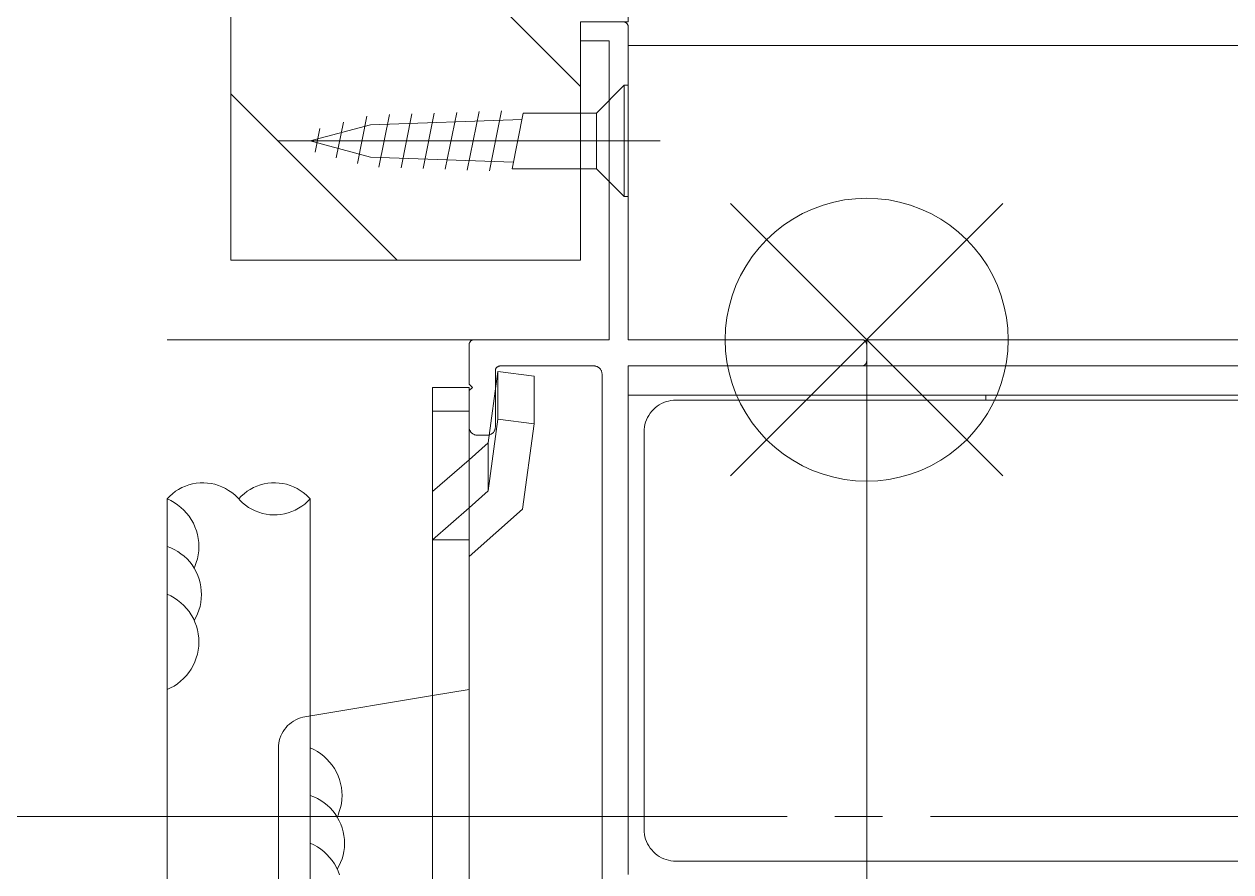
# Model space of a CAD drawing. Units: millimetres at full size, sheet at 1:30. Extents: x -17796 to 21385, y -23279 to 7734.
# Drawn here: x -8592.7 to -8516.8, y -5021.1 to -4967.7 of the extents above; entities that cross this region are included whole.
import ezdxf

# ---------------------------------------------------------------- set-up
doc = ezdxf.new("R2010")
doc.units = ezdxf.units.MM
doc.header["$LTSCALE"] = 30
doc.linetypes.add('USER8', pattern=[0.75, 0.5, -0.25])
doc.linetypes.add('USER9', pattern=[2.3, 2, -0.1, 0.1, -0.1])
doc.layers.add('0-1_(W)電灯', color=253, linetype='Continuous', lineweight=18)
doc.layers.add('1-F_衛生陶器・住設', color=2, linetype='USER9', lineweight=18)

msp = doc.modelspace()

# ---------------------------------------------------------------- linework, layer by layer
at = {"layer": '0-1_(W)電灯', "color": 9}
for p, q in [((-8579.72, -4949.65), (-8557.72, -4971.65)), ((-8554.72, -4987.58), (-8554.72, -4967.88)), ((-8555.92, -4987.58), (-8555.92, -4968.78)), ((-7839.72, -4969.08), (-8554.72, -4969.08)), ((-8579.72, -4972.11), (-8569.25, -4982.58)), ((-8552.72, -4975.08), (-8576.72, -4975.08)), ((-8548.28, -4979.02), (-8531.16, -4996.14)), ((-8548.28, -4996.14), (-8531.16, -4979.02)), ((-8548.28, -4979.02), (-8531.16, -4996.14)), ((-8548.28, -4996.14), (-8531.16, -4979.02)), ((-8564.42, -4987.58), (-8583.72, -4987.58)), ((-8555.92, -4987.58), (-8564.42, -4987.58)), ((-8540.02, -4987.58), (-8554.72, -4987.58)), ((-7839.72, -4987.58), (-8539.72, -4987.58)), ((-8539.72, -4987.58), (-8539.72, -4989.23)), ((-8564.72, -4990.38), (-8564.72, -4987.88)), ((-8539.72, -4988.93), (-8539.72, -4987.88)), ((-8563.07, -4993.08), (-8563.07, -4989.53)), ((-8562.92, -4992.58), (-8562.92, -4989.58)), ((-8556.87, -4989.23), (-8562.77, -4989.23)), ((-8556.37, -4989.73), (-8556.37, -5055.43)), ((-8540.02, -4989.23), (-8554.72, -4989.23)), ((-8554.72, -5021.23), (-8554.72, -4989.23)), ((-7839.72, -4989.23), (-8540.02, -4989.23)), ((-8567.02, -5054.58), (-8567.02, -4990.58)), ((-8567.02, -4990.58), (-8564.72, -4990.58)), ((-8564.72, -4990.38), (-8564.52, -4990.58)), ((-8564.52, -4990.58), (-8564.72, -4990.78)), ((-8564.72, -5054.58), (-8564.72, -4990.58)), ((-8564.72, -4993.08), (-8564.72, -4990.78)), ((-7839.72, -4991.08), (-8554.72, -4991.08)), ((-8495.72, -4991.38), (-8551.72, -4991.38)), ((-8532.22, -4991.38), (-8532.22, -4991.08)), ((-8567.02, -4992.08), (-8564.72, -4992.08)), ((-8562.92, -4992.58), (-8563.52, -4997.08)), ((-8562.92, -4992.58), (-8560.64, -4992.87)), ((-8560.64, -4992.87), (-8561.36, -4998.24)), ((-8563.57, -4993.58), (-8564.22, -4993.58)), ((-8553.72, -5018.38), (-8553.72, -4993.38)), ((-8563.52, -4997.08), (-8563.52, -4994.08)), ((-8563.52, -4997.08), (-8564.72, -4998.15)), ((-8583.72, -5026.58), (-8583.72, -4997.59)), ((-8574.72, -4997.59), (-8574.72, -5026.58)), ((-8564.72, -4998.15), (-8567.02, -5000.18)), ((-8561.36, -4998.24), (-8564.72, -5001.22)), ((-8567.02, -5000.18), (-8564.72, -5000.18)), ((-8567.02, -5009.97), (-8564.72, -5009.58)), ((-8567.02, -5009.97), (-8575.05, -5011.3)), ((-8576.72, -5025.89), (-8576.72, -5013.28)), ((-8495.72, -5020.38), (-8551.72, -5020.38))]:
    msp.add_line(p, q, dxfattribs=at)
at = {"layer": '0-1_(W)電灯', "color": 9, "linetype": 'USER8'}
for p, q in [((-8554.97, -4971.58), (-8556.72, -4973.33)), ((-8554.97, -4971.58), (-8554.97, -4978.58)), ((-8554.72, -4971.58), (-8554.97, -4971.58)), ((-8554.72, -4971.58), (-8554.72, -4978.58)), ((-8564.84, -4976.91), (-8564.1, -4973.23)), ((-8563.45, -4976.96), (-8562.69, -4973.18)), ((-8573.08, -4976.14), (-8572.63, -4973.9)), ((-8571.75, -4976.5), (-8571.15, -4973.51)), ((-8561.4, -4973.73), (-8570.92, -4974.07)), ((-8570.4, -4976.72), (-8569.74, -4973.42)), ((-8569.01, -4976.77), (-8568.33, -4973.38)), ((-8567.62, -4976.82), (-8566.92, -4973.33)), ((-8566.23, -4976.86), (-8565.51, -4973.28)), ((-8562.02, -4976.83), (-8561.32, -4973.33)), ((-8556.72, -4973.33), (-8561.32, -4973.33)), ((-8556.72, -4973.33), (-8556.72, -4976.83)), ((-8570.92, -4974.07), (-8574.72, -4975.08)), ((-8574.41, -4975.79), (-8574.11, -4974.3)), ((-8570.92, -4976.1), (-8574.72, -4975.08)), ((-8561.94, -4976.41), (-8570.92, -4976.1)), ((-8556.72, -4976.83), (-8562.02, -4976.83)), ((-8554.97, -4978.58), (-8556.72, -4976.83)), ((-8554.72, -4978.58), (-8554.97, -4978.58))]:
    msp.add_line(p, q, dxfattribs=at)
at = {"layer": '0-1_(W)電灯', "color": 9}
msp.add_lwpolyline([(-8579.72, -4852.58), (-8554.72, -4852.58), (-8554.72, -4967.58), (-8557.72, -4967.58), (-8557.72, -4982.58), (-8579.72, -4982.58), (-8579.72, -4877.58), (-8574.72, -4877.58), (-8574.72, -4862.58), (-8579.72, -4862.58)], close=True, dxfattribs=at)
for points in [[(-8555.92, -4968.78), (-8557.72, -4968.78), (-8557.72, -4967.58)], [(-8555.02, -4967.58), (-8555, -4967.58), (-8554.98, -4967.59), (-8554.95, -4967.59), (-8554.93, -4967.6), (-8554.91, -4967.61), (-8554.89, -4967.62), (-8554.87, -4967.63), (-8554.85, -4967.64), (-8554.83, -4967.66), (-8554.81, -4967.67), (-8554.8, -4967.69), (-8554.78, -4967.71), (-8554.77, -4967.73), (-8554.76, -4967.75), (-8554.75, -4967.77), (-8554.74, -4967.79), (-8554.73, -4967.81), (-8554.73, -4967.84), (-8554.72, -4967.86), (-8554.72, -4967.88)], [(-8548.62, -4987.58), (-8548.6, -4986.88), (-8548.51, -4986.19), (-8548.38, -4985.51), (-8548.19, -4984.83), (-8547.95, -4984.18), (-8547.65, -4983.54), (-8547.31, -4982.93), (-8546.92, -4982.35), (-8546.49, -4981.8), (-8546.02, -4981.29), (-8545.5, -4980.82), (-8544.96, -4980.38), (-8544.37, -4979.99), (-8543.76, -4979.65), (-8543.13, -4979.36), (-8542.47, -4979.12), (-8541.8, -4978.93), (-8541.12, -4978.79), (-8540.42, -4978.71), (-8539.72, -4978.68), (-8539.03, -4978.71), (-8538.33, -4978.79), (-8537.65, -4978.93), (-8536.97, -4979.12), (-8536.32, -4979.36), (-8535.68, -4979.65), (-8535.07, -4979.99), (-8534.49, -4980.38), (-8533.94, -4980.82), (-8533.43, -4981.29), (-8532.96, -4981.8), (-8532.52, -4982.35), (-8532.13, -4982.93), (-8531.79, -4983.54), (-8531.5, -4984.18), (-8531.26, -4984.83), (-8531.07, -4985.51), (-8530.93, -4986.19), (-8530.85, -4986.88)], [(-8548.62, -4987.58), (-8548.6, -4986.88), (-8548.51, -4986.19), (-8548.38, -4985.51), (-8548.19, -4984.83), (-8547.95, -4984.18), (-8547.65, -4983.54), (-8547.31, -4982.93), (-8546.92, -4982.35), (-8546.49, -4981.8), (-8546.02, -4981.29), (-8545.5, -4980.82), (-8544.96, -4980.38), (-8544.37, -4979.99), (-8543.76, -4979.65), (-8543.13, -4979.36), (-8542.47, -4979.12), (-8541.8, -4978.93), (-8541.12, -4978.79), (-8540.42, -4978.71), (-8539.72, -4978.68), (-8539.03, -4978.71), (-8538.33, -4978.79), (-8537.65, -4978.93), (-8536.97, -4979.12), (-8536.32, -4979.36), (-8535.68, -4979.65), (-8535.07, -4979.99), (-8534.49, -4980.38), (-8533.94, -4980.82), (-8533.43, -4981.29), (-8532.96, -4981.8), (-8532.52, -4982.35), (-8532.13, -4982.93), (-8531.79, -4983.54), (-8531.5, -4984.18), (-8531.26, -4984.83), (-8531.07, -4985.51), (-8530.93, -4986.19), (-8530.85, -4986.88)], [(-8530.85, -4986.88), (-8530.82, -4987.58), (-8530.85, -4988.28), (-8530.93, -4988.98), (-8531.07, -4989.66), (-8531.26, -4990.33), (-8531.5, -4990.99), (-8531.79, -4991.62), (-8532.13, -4992.23), (-8532.52, -4992.81), (-8532.96, -4993.36), (-8533.43, -4993.88), (-8533.94, -4994.35), (-8534.49, -4994.78), (-8535.07, -4995.17), (-8535.68, -4995.51), (-8536.32, -4995.81), (-8536.97, -4996.05), (-8537.65, -4996.24), (-8538.33, -4996.37), (-8539.03, -4996.46), (-8539.72, -4996.48), (-8540.42, -4996.46), (-8541.12, -4996.37), (-8541.8, -4996.24), (-8542.47, -4996.05), (-8543.13, -4995.81), (-8543.76, -4995.51), (-8544.37, -4995.17), (-8544.96, -4994.78), (-8545.5, -4994.35), (-8546.02, -4993.88), (-8546.49, -4993.36), (-8546.92, -4992.81), (-8547.31, -4992.23), (-8547.65, -4991.62), (-8547.95, -4990.99), (-8548.19, -4990.33), (-8548.38, -4989.66), (-8548.51, -4988.98)], [(-8530.85, -4986.88), (-8530.82, -4987.58), (-8530.85, -4988.28), (-8530.93, -4988.98), (-8531.07, -4989.66), (-8531.26, -4990.33), (-8531.5, -4990.99), (-8531.79, -4991.62), (-8532.13, -4992.23), (-8532.52, -4992.81), (-8532.96, -4993.36), (-8533.43, -4993.88), (-8533.94, -4994.35), (-8534.49, -4994.78), (-8535.07, -4995.17), (-8535.68, -4995.51), (-8536.32, -4995.81), (-8536.97, -4996.05), (-8537.65, -4996.24), (-8538.33, -4996.37), (-8539.03, -4996.46), (-8539.72, -4996.48), (-8540.42, -4996.46), (-8541.12, -4996.37), (-8541.8, -4996.24), (-8542.47, -4996.05), (-8543.13, -4995.81), (-8543.76, -4995.51), (-8544.37, -4995.17), (-8544.96, -4994.78), (-8545.5, -4994.35), (-8546.02, -4993.88), (-8546.49, -4993.36), (-8546.92, -4992.81), (-8547.31, -4992.23), (-8547.65, -4991.62), (-8547.95, -4990.99), (-8548.19, -4990.33), (-8548.38, -4989.66), (-8548.51, -4988.98)], [(-8564.72, -4987.88), (-8564.72, -4987.86), (-8564.72, -4987.84), (-8564.72, -4987.81), (-8564.71, -4987.79), (-8564.7, -4987.77), (-8564.69, -4987.75), (-8564.68, -4987.73), (-8564.67, -4987.71), (-8564.65, -4987.69), (-8564.64, -4987.67), (-8564.62, -4987.66), (-8564.6, -4987.64), (-8564.58, -4987.63), (-8564.56, -4987.62), (-8564.54, -4987.61), (-8564.52, -4987.6), (-8564.49, -4987.59), (-8564.47, -4987.59), (-8564.45, -4987.58), (-8564.42, -4987.58)], [(-8548.51, -4988.98), (-8548.6, -4988.28), (-8548.62, -4987.58)], [(-8548.51, -4988.98), (-8548.6, -4988.28), (-8548.62, -4987.58)], [(-8540.02, -4987.58), (-8540, -4987.58), (-8539.98, -4987.59), (-8539.95, -4987.59), (-8539.93, -4987.6), (-8539.91, -4987.61), (-8539.89, -4987.62), (-8539.87, -4987.63), (-8539.85, -4987.64), (-8539.83, -4987.66), (-8539.81, -4987.67), (-8539.8, -4987.69), (-8539.78, -4987.71), (-8539.77, -4987.73), (-8539.76, -4987.75), (-8539.75, -4987.77), (-8539.74, -4987.79), (-8539.73, -4987.81), (-8539.73, -4987.84), (-8539.72, -4987.86), (-8539.72, -4987.88)], [(-7839.72, -4987.58), (-8539.72, -4987.58), (-8539.72, -5057.58)], [(-8539.72, -4988.93), (-8539.72, -4988.96), (-8539.73, -4988.98), (-8539.73, -4989), (-8539.74, -4989.03), (-8539.75, -4989.05), (-8539.76, -4989.07), (-8539.77, -4989.09), (-8539.78, -4989.11), (-8539.8, -4989.13), (-8539.81, -4989.15), (-8539.83, -4989.16), (-8539.85, -4989.18), (-8539.87, -4989.19), (-8539.89, -4989.2), (-8539.91, -4989.21), (-8539.93, -4989.22), (-8539.95, -4989.22), (-8539.98, -4989.23), (-8540, -4989.23), (-8540.02, -4989.23)], [(-8562.92, -4989.58), (-8563.52, -4994.08), (-8564.72, -4995.13), (-8567.02, -4997.14)], [(-8563.07, -4989.53), (-8563.07, -4989.51), (-8563.07, -4989.49), (-8563.07, -4989.46), (-8563.06, -4989.44), (-8563.05, -4989.42), (-8563.04, -4989.4), (-8563.03, -4989.38), (-8563.02, -4989.36), (-8563, -4989.34), (-8562.99, -4989.32), (-8562.97, -4989.31), (-8562.95, -4989.29), (-8562.93, -4989.28), (-8562.91, -4989.27), (-8562.89, -4989.26), (-8562.87, -4989.25), (-8562.84, -4989.24), (-8562.82, -4989.24), (-8562.8, -4989.23), (-8562.77, -4989.23)], [(-8562.92, -4989.58), (-8560.64, -4989.87), (-8560.64, -4992.87)], [(-8556.87, -4989.23), (-8556.83, -4989.23), (-8556.8, -4989.24), (-8556.76, -4989.25), (-8556.72, -4989.26), (-8556.68, -4989.27), (-8556.65, -4989.29), (-8556.61, -4989.31), (-8556.58, -4989.33), (-8556.55, -4989.35), (-8556.52, -4989.38), (-8556.49, -4989.41), (-8556.47, -4989.44), (-8556.45, -4989.47), (-8556.43, -4989.51), (-8556.41, -4989.54), (-8556.4, -4989.58), (-8556.39, -4989.62), (-8556.38, -4989.66), (-8556.38, -4989.69), (-8556.37, -4989.73)], [(-8553.72, -4993.38), (-8553.72, -4993.23), (-8553.7, -4993.07), (-8553.67, -4992.92), (-8553.63, -4992.77), (-8553.57, -4992.62), (-8553.51, -4992.48), (-8553.43, -4992.34), (-8553.34, -4992.21), (-8553.24, -4992.08), (-8553.14, -4991.97), (-8553.02, -4991.86), (-8552.9, -4991.77), (-8552.77, -4991.68), (-8552.63, -4991.6), (-8552.49, -4991.54), (-8552.34, -4991.48), (-8552.19, -4991.44), (-8552.04, -4991.41), (-8551.88, -4991.39), (-8551.72, -4991.38)], [(-8564.22, -4993.58), (-8564.26, -4993.58), (-8564.3, -4993.58), (-8564.34, -4993.57), (-8564.38, -4993.56), (-8564.42, -4993.55), (-8564.45, -4993.53), (-8564.49, -4993.51), (-8564.52, -4993.49), (-8564.55, -4993.46), (-8564.58, -4993.44), (-8564.6, -4993.41), (-8564.63, -4993.38), (-8564.65, -4993.34), (-8564.67, -4993.31), (-8564.69, -4993.27), (-8564.7, -4993.24), (-8564.71, -4993.2), (-8564.72, -4993.16), (-8564.72, -4993.12), (-8564.72, -4993.08)], [(-8563.07, -4993.08), (-8563.08, -4993.12), (-8563.08, -4993.16), (-8563.09, -4993.2), (-8563.1, -4993.24), (-8563.11, -4993.27), (-8563.13, -4993.31), (-8563.15, -4993.34), (-8563.17, -4993.38), (-8563.19, -4993.41), (-8563.22, -4993.44), (-8563.25, -4993.46), (-8563.28, -4993.49), (-8563.31, -4993.51), (-8563.35, -4993.53), (-8563.38, -4993.55), (-8563.42, -4993.56), (-8563.46, -4993.57), (-8563.5, -4993.58), (-8563.53, -4993.58), (-8563.57, -4993.58)], [(-8583.72, -4997.59), (-8583.56, -4997.42), (-8583.38, -4997.27), (-8583.19, -4997.12), (-8583, -4997), (-8582.79, -4996.88), (-8582.57, -4996.79), (-8582.35, -4996.71), (-8582.12, -4996.65), (-8581.89, -4996.61), (-8581.65, -4996.59), (-8581.41, -4996.58), (-8581.18, -4996.6), (-8580.94, -4996.63), (-8580.71, -4996.68), (-8580.49, -4996.75), (-8580.27, -4996.84), (-8580.05, -4996.94), (-8579.85, -4997.06), (-8579.66, -4997.19), (-8579.47, -4997.34), (-8579.3, -4997.51), (-8579.22, -4997.59)], [(-8574.72, -4997.59), (-8574.89, -4997.76), (-8575.06, -4997.92), (-8575.25, -4998.06), (-8575.45, -4998.19), (-8575.66, -4998.3), (-8575.88, -4998.4), (-8576.1, -4998.47), (-8576.33, -4998.53), (-8576.56, -4998.58), (-8576.8, -4998.6), (-8577.03, -4998.6), (-8577.27, -4998.59), (-8577.5, -4998.56), (-8577.73, -4998.51), (-8577.96, -4998.44), (-8578.18, -4998.35), (-8578.39, -4998.25), (-8578.6, -4998.13), (-8578.79, -4997.99), (-8578.97, -4997.84), (-8579.14, -4997.68), (-8579.22, -4997.59), (-8579.06, -4997.42), (-8578.88, -4997.27), (-8578.69, -4997.12), (-8578.5, -4997), (-8578.29, -4996.88), (-8578.07, -4996.79), (-8577.85, -4996.71), (-8577.62, -4996.65), (-8577.39, -4996.61), (-8577.15, -4996.59), (-8576.91, -4996.58), (-8576.68, -4996.6), (-8576.44, -4996.63), (-8576.21, -4996.68), (-8575.99, -4996.75), (-8575.77, -4996.84), (-8575.55, -4996.94)], [(-8575.55, -4996.94), (-8575.35, -4997.06), (-8575.16, -4997.19), (-8574.97, -4997.34), (-8574.8, -4997.51), (-8574.72, -4997.59)], [(-8583.72, -4997.59), (-8583.49, -4997.7), (-8583.27, -4997.83), (-8583.06, -4997.97), (-8582.86, -4998.13), (-8582.67, -4998.3), (-8582.5, -4998.49), (-8582.34, -4998.69), (-8582.2, -4998.9), (-8582.07, -4999.12), (-8581.97, -4999.36), (-8581.88, -4999.6), (-8581.81, -4999.84), (-8581.76, -5000.09), (-8581.73, -5000.35), (-8581.72, -5000.6), (-8581.73, -5000.86), (-8581.76, -5001.11), (-8581.82, -5001.36), (-8581.89, -5001.6), (-8581.97, -5001.84), (-8582.02, -5001.95)], [(-8583.72, -5000.59), (-8583.49, -5000.68), (-8583.27, -5000.79), (-8583.05, -5000.91), (-8582.85, -5001.05), (-8582.65, -5001.2), (-8582.47, -5001.37), (-8582.3, -5001.56), (-8582.15, -5001.75), (-8582.02, -5001.96), (-8581.9, -5002.18), (-8581.79, -5002.41), (-8581.71, -5002.64), (-8581.64, -5002.88), (-8581.6, -5003.12), (-8581.57, -5003.37), (-8581.56, -5003.62), (-8581.57, -5003.87), (-8581.6, -5004.11), (-8581.65, -5004.36), (-8581.72, -5004.59), (-8581.81, -5004.83), (-8581.92, -5005.05), (-8582.02, -5005.24)], [(-8583.72, -5003.59), (-8583.49, -5003.7), (-8583.27, -5003.83), (-8583.06, -5003.97), (-8582.86, -5004.13), (-8582.67, -5004.3), (-8582.5, -5004.49), (-8582.34, -5004.69), (-8582.2, -5004.9), (-8582.07, -5005.12), (-8581.97, -5005.36), (-8581.88, -5005.6), (-8581.81, -5005.84), (-8581.76, -5006.09), (-8581.73, -5006.35), (-8581.72, -5006.6), (-8581.73, -5006.86), (-8581.76, -5007.11), (-8581.82, -5007.36), (-8581.89, -5007.6), (-8581.97, -5007.84), (-8582.08, -5008.08), (-8582.21, -5008.3), (-8582.35, -5008.51), (-8582.51, -5008.71), (-8582.68, -5008.9), (-8582.87, -5009.07), (-8583.07, -5009.23), (-8583.28, -5009.37), (-8583.5, -5009.49), (-8583.72, -5009.59)], [(-8576.72, -5013.28), (-8576.72, -5013.12), (-8576.7, -5012.96), (-8576.67, -5012.81), (-8576.63, -5012.66), (-8576.57, -5012.51), (-8576.51, -5012.37), (-8576.43, -5012.23), (-8576.34, -5012.1), (-8576.24, -5011.98), (-8576.14, -5011.86), (-8576.02, -5011.76), (-8575.9, -5011.66), (-8575.77, -5011.57), (-8575.63, -5011.5), (-8575.49, -5011.43), (-8575.34, -5011.38), (-8575.19, -5011.33), (-8575.05, -5011.3)], [(-8574.72, -5013.25), (-8574.49, -5013.36), (-8574.27, -5013.48), (-8574.06, -5013.63), (-8573.86, -5013.78), (-8573.67, -5013.96), (-8573.5, -5014.15), (-8573.34, -5014.35), (-8573.2, -5014.56), (-8573.07, -5014.78), (-8572.97, -5015.01), (-8572.88, -5015.25), (-8572.81, -5015.5), (-8572.76, -5015.75), (-8572.73, -5016), (-8572.72, -5016.26), (-8572.73, -5016.51), (-8572.76, -5016.77), (-8572.82, -5017.02), (-8572.89, -5017.26), (-8572.97, -5017.5), (-8573.02, -5017.61)], [(-8574.72, -5016.25), (-8574.49, -5016.34), (-8574.27, -5016.44), (-8574.05, -5016.57), (-8573.85, -5016.71), (-8573.65, -5016.86), (-8573.47, -5017.03), (-8573.3, -5017.22), (-8573.15, -5017.41), (-8573.02, -5017.62), (-8572.9, -5017.84), (-8572.79, -5018.06), (-8572.71, -5018.3), (-8572.64, -5018.54), (-8572.6, -5018.78), (-8572.57, -5019.03), (-8572.56, -5019.28), (-8572.57, -5019.52), (-8572.6, -5019.77), (-8572.65, -5020.01), (-8572.72, -5020.25), (-8572.81, -5020.48), (-8572.92, -5020.71), (-8573.02, -5020.89)], [(-8551.72, -5020.38), (-8551.88, -5020.38), (-8552.04, -5020.36), (-8552.19, -5020.33), (-8552.34, -5020.29), (-8552.49, -5020.23), (-8552.63, -5020.17), (-8552.77, -5020.09), (-8552.9, -5020), (-8553.02, -5019.9), (-8553.14, -5019.8), (-8553.24, -5019.68), (-8553.34, -5019.56), (-8553.43, -5019.43), (-8553.51, -5019.29), (-8553.57, -5019.15), (-8553.63, -5019), (-8553.67, -5018.85), (-8553.7, -5018.7), (-8553.72, -5018.54), (-8553.72, -5018.38)], [(-8574.72, -5019.25), (-8574.49, -5019.36), (-8574.27, -5019.48), (-8574.06, -5019.63), (-8573.86, -5019.78), (-8573.67, -5019.96), (-8573.5, -5020.15), (-8573.34, -5020.35), (-8573.2, -5020.56), (-8573.07, -5020.78), (-8572.97, -5021.01), (-8572.88, -5021.25)]]:
    msp.add_lwpolyline(points, dxfattribs=at)
at = {"layer": '1-F_衛生陶器・住設'}
msp.add_line((-16539.72, -5017.58), (-7839.72, -5017.58), dxfattribs=at)

doc.saveas('drawing.dxf')
